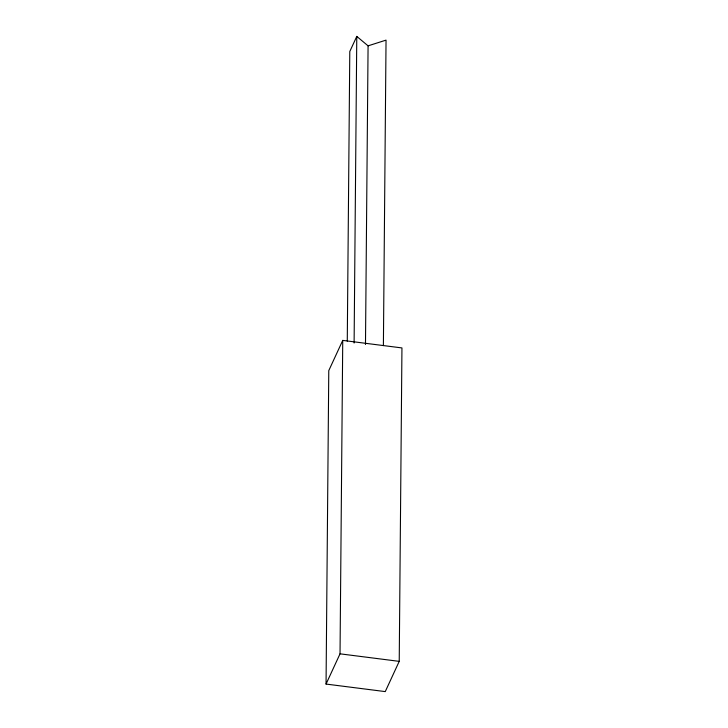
<?xml version="1.0" encoding="UTF-8"?>
<svg xmlns="http://www.w3.org/2000/svg" width="728" height="728" viewBox="0 0 728 728"><rect width="100%" height="100%" fill="white"/><g stroke="black" fill="none" stroke-linecap="round" stroke-linejoin="round"><path stroke-width="1.09" d="M326.053 684.065L328.774 370.625L342.742 340.395L401.947 347.929L399.226 661.361L385.258 691.6L326.053 684.065L340.031 653.826L342.742 340.395M347.274 341.104L349.786 51.515L356.775 36.4L368.077 45.846L365.483 344.517M354.108 343.024L356.775 36.4M383.392 345.609L386.04 40.122L368.077 45.846M340.031 653.826L399.226 661.361"/></g></svg>
